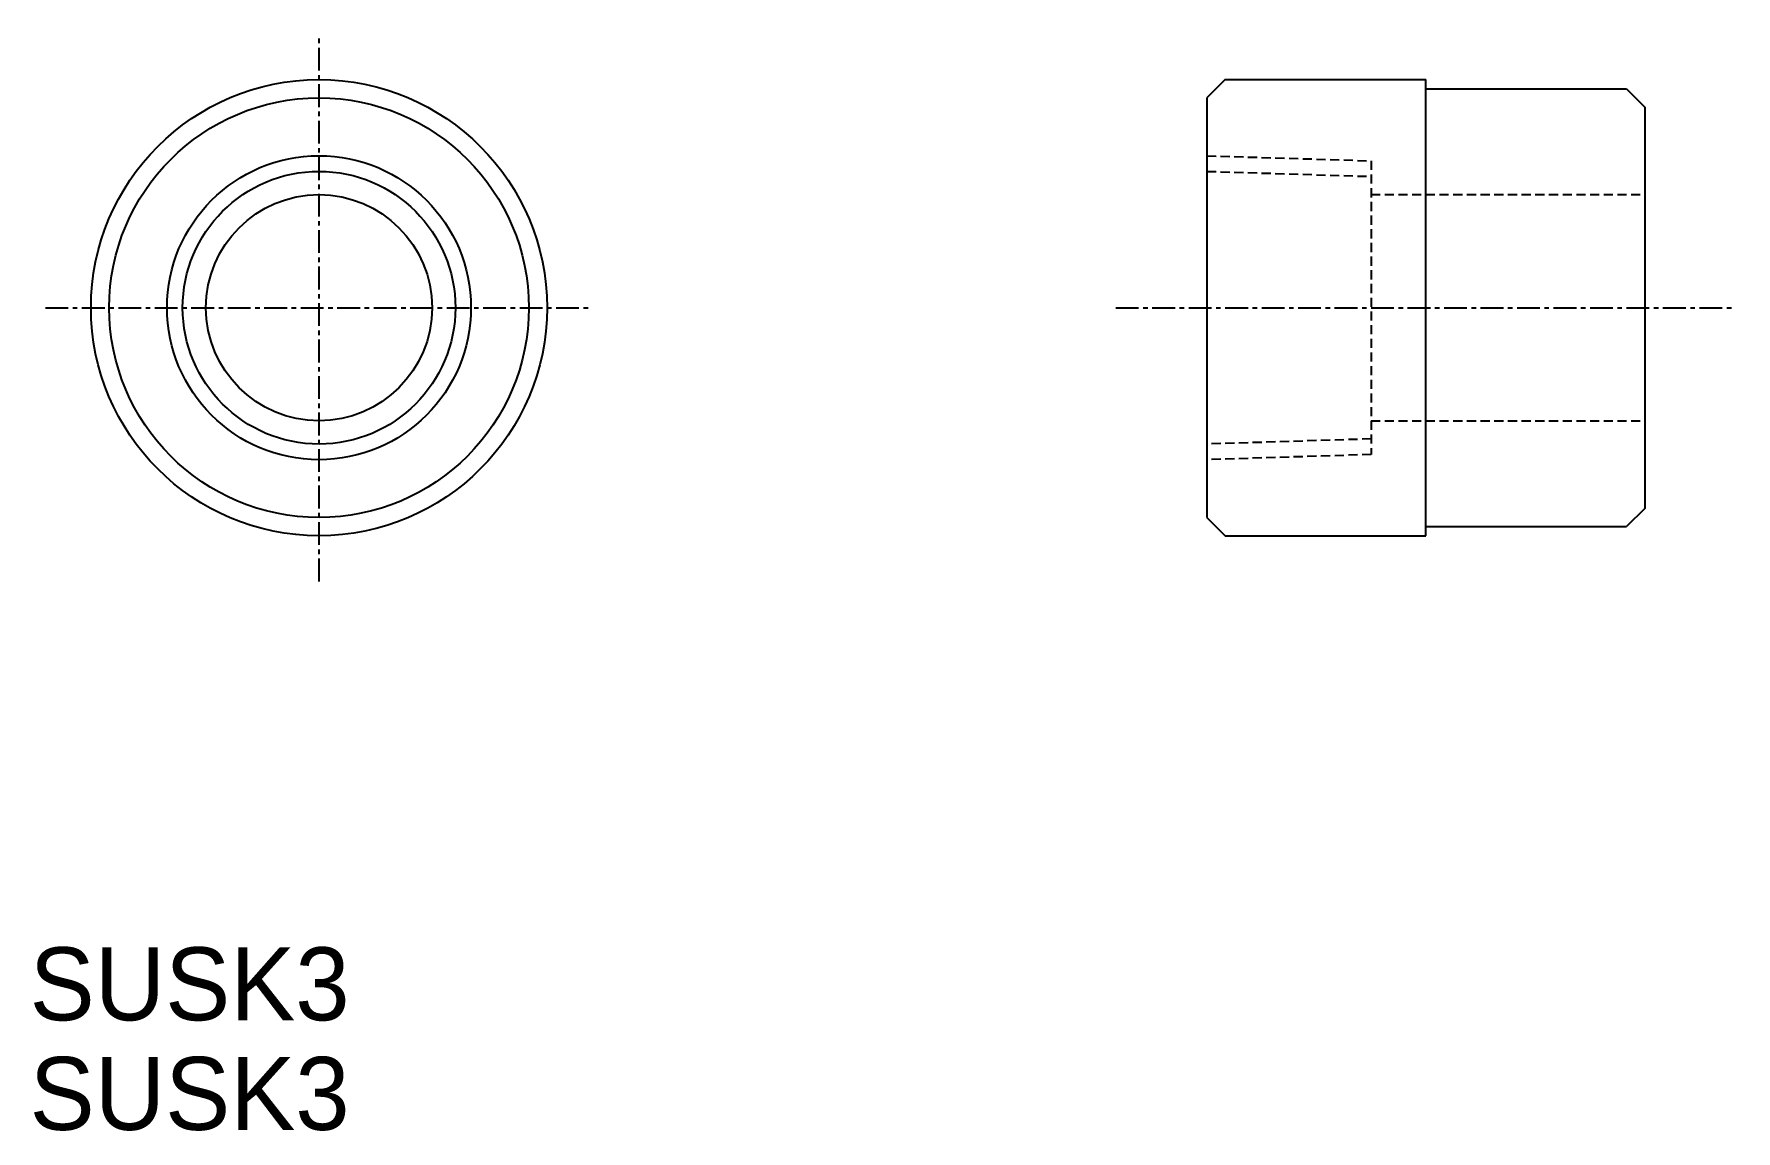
# Model space of a CAD drawing. Extents: x 426.9 to 520.2, y 1291 to 1351.1.
import ezdxf

# ---------------------------------------------------------------- set-up
doc = ezdxf.new("R2010")
doc.units = 0
doc.linetypes.add('CENTER', pattern=[2, 1.25, -0.25, 0.25, -0.25])
doc.linetypes.add('DASHED', pattern=[0.75, 0.5, -0.25])
doc.layers.get('0').update_dxf_attribs({"linetype": 'CONTINUOUS'})
doc.layers.add('CENTER', color=1, linetype='CENTER')

msp = doc.modelspace()

# ---------------------------------------------------------------- linework, layer by layer
at = {"color": 7, "linetype": 'CONTINUOUS'}
for p, q in [((492.156, 1348.595), (491.156, 1347.595)), ((492.156, 1348.595), (503.156, 1348.595)), ((503.156, 1323.595), (503.156, 1348.595)), ((491.156, 1347.595), (491.156, 1324.595)), ((503.156, 1348.095), (514.156, 1348.095)), ((514.156, 1348.095), (515.156, 1347.095)), ((515.156, 1347.095), (515.156, 1325.095)), ((515.156, 1325.095), (514.156, 1324.095)), ((491.156, 1324.595), (492.156, 1323.595)), ((503.156, 1324.095), (514.156, 1324.095)), ((492.156, 1323.595), (503.156, 1323.595))]:
    msp.add_line(p, q, dxfattribs=at)
at = {"color": 3, "linetype": 'DASHED'}
for p, q in [((491.156, 1344.426), (500.156, 1344.145)), ((491.156, 1343.57), (500.156, 1343.289)), ((500.156, 1344.145), (500.156, 1328.046)), ((500.156, 1342.295), (515.156, 1342.295)), ((500.156, 1329.895), (515.156, 1329.895)), ((500.156, 1328.902), (491.156, 1328.62)), ((500.156, 1328.046), (491.156, 1327.764))]:
    msp.add_line(p, q, dxfattribs=at)
at = {"color": 7, "linetype": 'CONTINUOUS'}
for radius in [12.5, 11.5, 7.475, 6.2]:
    msp.add_circle((442.479, 1336.095), radius, dxfattribs=at)
at = {"color": 3, "linetype": 'CONTINUOUS'}
msp.add_circle((442.479, 1336.095), 8.331, dxfattribs=at)
at = {"layer": 'CENTER', "color": 1, "linetype": 'CENTER'}
for p, q in [((442.479, 1321.095), (442.479, 1351.095)), ((427.479, 1336.095), (457.479, 1336.095)), ((486.156, 1336.095), (520.156, 1336.095))]:
    msp.add_line(p, q, dxfattribs=at)

# ---------------------------------------------------------------- texts
at = {"color": 7, "linetype": 'CONTINUOUS'}
for p in [(426.613, 1297.035), (426.613, 1291.028)]:
    msp.add_text('SUSK3', height=4, dxfattribs=at).set_placement(p)

doc.saveas('drawing.dxf')
